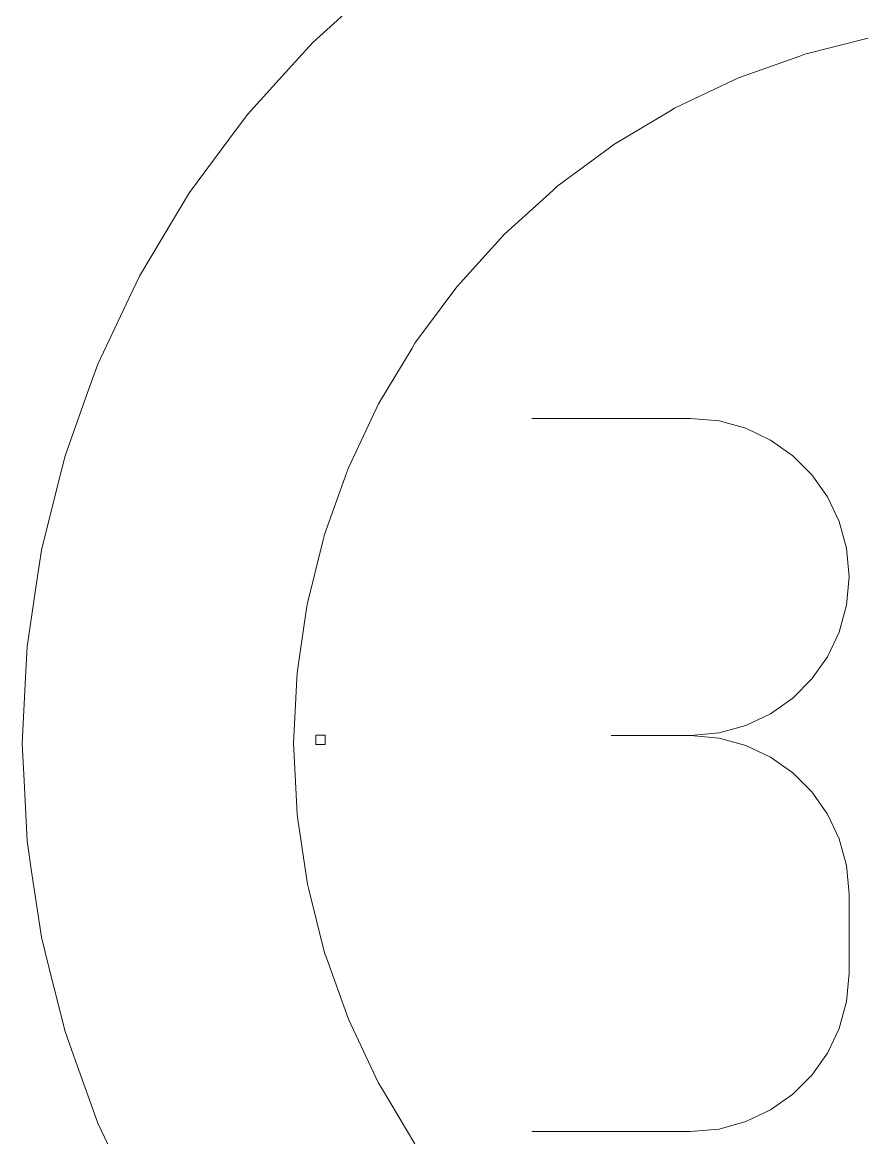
# Model space of a CAD drawing. Header units: centimetres. Extents: x -214 to 137, y -175 to 4.
# Drawn here: x 105.78 to 110.96, y -125.15 to -118.28 of the extents above; entities that cross this region are included whole.
import ezdxf

# ---------------------------------------------------------------- set-up
doc = ezdxf.new("R2010")
doc.units = ezdxf.units.CM
doc.header["$MEASUREMENT"] = 0
doc.layers.add('layer 1', color=7, linetype='Continuous')

msp = doc.modelspace()

# ---------------------------------------------------------------- linework, layer by layer
at = {"layer": 'layer 1', "color": 5, "lineweight": 9}
for points in [[(107.86645, -118.13154), (107.86645, -118.13154), (107.56433, -118.40536), (107.56433, -118.40536)], [(107.86645, -118.13154), (107.86645, -118.13154), (107.56433, -118.40536), (107.56433, -118.40536)], [(107.86645, -118.13154), (107.86645, -118.13154), (107.56433, -118.40536), (107.56433, -118.40536)], [(107.86645, -118.13154), (107.86645, -118.13154), (107.56433, -118.40536), (107.56433, -118.40536)], [(107.56433, -118.40536), (107.56433, -118.40536), (107.43563, -118.54736), (107.43563, -118.54736)], [(107.56433, -118.40536), (107.56433, -118.40536), (107.43563, -118.54736), (107.43563, -118.54736)], [(107.56433, -118.40536), (107.56433, -118.40536), (107.43563, -118.54736), (107.43563, -118.54736)], [(107.56433, -118.40536), (107.56433, -118.40536), (107.43563, -118.54736), (107.43563, -118.54736)], [(107.43563, -118.54736), (107.43563, -118.54736), (107.1618, -118.84948), (107.1618, -118.84948)], [(107.43563, -118.54736), (107.43563, -118.54736), (107.1618, -118.84948), (107.1618, -118.84948)], [(107.43563, -118.54736), (107.43563, -118.54736), (107.1618, -118.84948), (107.1618, -118.84948)], [(107.43563, -118.54736), (107.43563, -118.54736), (107.1618, -118.84948), (107.1618, -118.84948)], [(107.1618, -118.84948), (107.1618, -118.84948), (107.04764, -119.00341), (107.04764, -119.00341)], [(107.1618, -118.84948), (107.1618, -118.84948), (107.04764, -119.00341), (107.04764, -119.00341)], [(107.1618, -118.84948), (107.1618, -118.84948), (107.04764, -119.00341), (107.04764, -119.00341)], [(107.1618, -118.84948), (107.1618, -118.84948), (107.04764, -119.00341), (107.04764, -119.00341)], [(107.04764, -119.00341), (107.04764, -119.00341), (106.80475, -119.33091), (106.80475, -119.33091)], [(107.04764, -119.00341), (107.04764, -119.00341), (106.80475, -119.33091), (106.80475, -119.33091)], [(107.04764, -119.00341), (107.04764, -119.00341), (106.80475, -119.33091), (106.80475, -119.33091)], [(107.04764, -119.00341), (107.04764, -119.00341), (106.80475, -119.33091), (106.80475, -119.33091)], [(106.80475, -119.33091), (106.80475, -119.33091), (106.70623, -119.49528), (106.70623, -119.49528)], [(106.80475, -119.33091), (106.80475, -119.33091), (106.70623, -119.49528), (106.70623, -119.49528)], [(106.80475, -119.33091), (106.80475, -119.33091), (106.70623, -119.49528), (106.70623, -119.49528)], [(106.80475, -119.33091), (106.80475, -119.33091), (106.70623, -119.49528), (106.70623, -119.49528)], [(106.70623, -119.49528), (106.70623, -119.49528), (106.4966, -119.84502), (106.4966, -119.84502)], [(106.70623, -119.49528), (106.70623, -119.49528), (106.4966, -119.84502), (106.4966, -119.84502)], [(106.70623, -119.49528), (106.70623, -119.49528), (106.4966, -119.84502), (106.4966, -119.84502)], [(106.70623, -119.49528), (106.70623, -119.49528), (106.4966, -119.84502), (106.4966, -119.84502)], [(106.4966, -119.84502), (106.4966, -119.84502), (106.41467, -120.01826), (106.41467, -120.01826)], [(106.4966, -119.84502), (106.4966, -119.84502), (106.41467, -120.01826), (106.41467, -120.01826)], [(106.4966, -119.84502), (106.4966, -119.84502), (106.41467, -120.01826), (106.41467, -120.01826)], [(106.4966, -119.84502), (106.4966, -119.84502), (106.41467, -120.01826), (106.41467, -120.01826)], [(106.41467, -120.01826), (106.41467, -120.01826), (106.24033, -120.38686), (106.24033, -120.38686)], [(106.41467, -120.01826), (106.41467, -120.01826), (106.24033, -120.38686), (106.24033, -120.38686)], [(106.41467, -120.01826), (106.41467, -120.01826), (106.24033, -120.38686), (106.24033, -120.38686)], [(106.41467, -120.01826), (106.41467, -120.01826), (106.24033, -120.38686), (106.24033, -120.38686)], [(106.24033, -120.38686), (106.24033, -120.38686), (106.17577, -120.5673), (106.17577, -120.5673)], [(106.24033, -120.38686), (106.24033, -120.38686), (106.17577, -120.5673), (106.17577, -120.5673)], [(106.24033, -120.38686), (106.24033, -120.38686), (106.17577, -120.5673), (106.17577, -120.5673)], [(106.24033, -120.38686), (106.24033, -120.38686), (106.17577, -120.5673), (106.17577, -120.5673)], [(106.17577, -120.5673), (106.17577, -120.5673), (106.0384, -120.95121), (106.0384, -120.95121)], [(106.17577, -120.5673), (106.17577, -120.5673), (106.0384, -120.95121), (106.0384, -120.95121)], [(106.17577, -120.5673), (106.17577, -120.5673), (106.0384, -120.95121), (106.0384, -120.95121)], [(106.17577, -120.5673), (106.17577, -120.5673), (106.0384, -120.95121), (106.0384, -120.95121)], [(106.0384, -120.95121), (106.0384, -120.95121), (105.99184, -121.13711), (105.99184, -121.13711)], [(106.0384, -120.95121), (106.0384, -120.95121), (105.99184, -121.13711), (105.99184, -121.13711)], [(106.0384, -120.95121), (106.0384, -120.95121), (105.99184, -121.13711), (105.99184, -121.13711)], [(106.0384, -120.95121), (106.0384, -120.95121), (105.99184, -121.13711), (105.99184, -121.13711)], [(105.99184, -121.13711), (105.99184, -121.13711), (105.89276, -121.53264), (105.89276, -121.53264)], [(105.99184, -121.13711), (105.99184, -121.13711), (105.89276, -121.53264), (105.89276, -121.53264)], [(105.99184, -121.13711), (105.99184, -121.13711), (105.89276, -121.53264), (105.89276, -121.53264)], [(105.99184, -121.13711), (105.99184, -121.13711), (105.89276, -121.53264), (105.89276, -121.53264)], [(105.89276, -121.53264), (105.89276, -121.53264), (105.86464, -121.7222), (105.86464, -121.7222)], [(105.89276, -121.53264), (105.89276, -121.53264), (105.86464, -121.7222), (105.86464, -121.7222)], [(105.89276, -121.53264), (105.89276, -121.53264), (105.86464, -121.7222), (105.86464, -121.7222)], [(105.89276, -121.53264), (105.89276, -121.53264), (105.86464, -121.7222), (105.86464, -121.7222)], [(105.86464, -121.7222), (105.86464, -121.7222), (105.80482, -122.12553), (105.80482, -122.12553)], [(105.86464, -121.7222), (105.86464, -121.7222), (105.80482, -122.12553), (105.80482, -122.12553)], [(105.86464, -121.7222), (105.86464, -121.7222), (105.80482, -122.12553), (105.80482, -122.12553)], [(105.86464, -121.7222), (105.86464, -121.7222), (105.80482, -122.12553), (105.80482, -122.12553)], [(105.80482, -122.12553), (105.80482, -122.12553), (105.79542, -122.31694), (105.79542, -122.31694)], [(105.80482, -122.12553), (105.80482, -122.12553), (105.79542, -122.31694), (105.79542, -122.31694)], [(105.80482, -122.12553), (105.80482, -122.12553), (105.79542, -122.31694), (105.79542, -122.31694)], [(105.80482, -122.12553), (105.80482, -122.12553), (105.79542, -122.31694), (105.79542, -122.31694)], [(105.79542, -122.31694), (105.79542, -122.31694), (105.77541, -122.7242), (105.77541, -122.7242)], [(105.79542, -122.31694), (105.79542, -122.31694), (105.77541, -122.7242), (105.77541, -122.7242)], [(105.79542, -122.31694), (105.79542, -122.31694), (105.77541, -122.7242), (105.77541, -122.7242)], [(105.79542, -122.31694), (105.79542, -122.31694), (105.77541, -122.7242), (105.77541, -122.7242)], [(107.64108, -122.67181), (107.64108, -122.67181), (107.58393, -122.67181), (107.58393, -122.67181)], [(107.58393, -122.67181), (107.58393, -122.67181), (107.58393, -122.72896), (107.58393, -122.72896)], [(107.64108, -122.67181), (107.64108, -122.67181), (107.58393, -122.67181), (107.58393, -122.67181)], [(107.58393, -122.67181), (107.58393, -122.67181), (107.58393, -122.72896), (107.58393, -122.72896)], [(107.64108, -122.67181), (107.64108, -122.67181), (107.58393, -122.67181), (107.58393, -122.67181)], [(107.58393, -122.67181), (107.58393, -122.67181), (107.58393, -122.72896), (107.58393, -122.72896)], [(107.64108, -122.67181), (107.64108, -122.67181), (107.58393, -122.67181), (107.58393, -122.67181)], [(107.58393, -122.67181), (107.58393, -122.67181), (107.58393, -122.72896), (107.58393, -122.72896)], [(107.64108, -122.72896), (107.64108, -122.72896), (107.64108, -122.67181), (107.64108, -122.67181)], [(107.64108, -122.72896), (107.64108, -122.72896), (107.64108, -122.67181), (107.64108, -122.67181)], [(107.64108, -122.72896), (107.64108, -122.72896), (107.64108, -122.67181), (107.64108, -122.67181)], [(107.64108, -122.72896), (107.64108, -122.72896), (107.64108, -122.67181), (107.64108, -122.67181)], [(105.77541, -122.7242), (105.77541, -122.7242), (105.78481, -122.91561), (105.78481, -122.91561)], [(105.77541, -122.7242), (105.77541, -122.7242), (105.78481, -122.91561), (105.78481, -122.91561)], [(105.77541, -122.7242), (105.77541, -122.7242), (105.78481, -122.91561), (105.78481, -122.91561)], [(105.77541, -122.7242), (105.77541, -122.7242), (105.78481, -122.91561), (105.78481, -122.91561)], [(107.58393, -122.72896), (107.58393, -122.72896), (107.64108, -122.72896), (107.64108, -122.72896)], [(107.58393, -122.72896), (107.58393, -122.72896), (107.64108, -122.72896), (107.64108, -122.72896)], [(107.58393, -122.72896), (107.58393, -122.72896), (107.64108, -122.72896), (107.64108, -122.72896)], [(107.58393, -122.72896), (107.58393, -122.72896), (107.64108, -122.72896), (107.64108, -122.72896)], [(105.78481, -122.91561), (105.78481, -122.91561), (105.80482, -123.32286), (105.80482, -123.32286)], [(105.78481, -122.91561), (105.78481, -122.91561), (105.80482, -123.32286), (105.80482, -123.32286)], [(105.78481, -122.91561), (105.78481, -122.91561), (105.80482, -123.32286), (105.80482, -123.32286)], [(105.78481, -122.91561), (105.78481, -122.91561), (105.80482, -123.32286), (105.80482, -123.32286)], [(105.80482, -123.32286), (105.80482, -123.32286), (105.83294, -123.51243), (105.83294, -123.51243)], [(105.80482, -123.32286), (105.80482, -123.32286), (105.83294, -123.51243), (105.83294, -123.51243)], [(105.80482, -123.32286), (105.80482, -123.32286), (105.83294, -123.51243), (105.83294, -123.51243)], [(105.80482, -123.32286), (105.80482, -123.32286), (105.83294, -123.51243), (105.83294, -123.51243)], [(105.83294, -123.51243), (105.83294, -123.51243), (105.89277, -123.91576), (105.89277, -123.91576)], [(105.83294, -123.51243), (105.83294, -123.51243), (105.89277, -123.91576), (105.89277, -123.91576)], [(105.83294, -123.51243), (105.83294, -123.51243), (105.89277, -123.91576), (105.89277, -123.91576)], [(105.83294, -123.51243), (105.83294, -123.51243), (105.89277, -123.91576), (105.89277, -123.91576)], [(105.89277, -123.91576), (105.89277, -123.91576), (105.93933, -124.10165), (105.93933, -124.10165)], [(105.89277, -123.91576), (105.89277, -123.91576), (105.93933, -124.10165), (105.93933, -124.10165)], [(105.89277, -123.91576), (105.89277, -123.91576), (105.93933, -124.10165), (105.93933, -124.10165)], [(105.89277, -123.91576), (105.89277, -123.91576), (105.93933, -124.10165), (105.93933, -124.10165)], [(105.93933, -124.10165), (105.93933, -124.10165), (106.0384, -124.49718), (106.0384, -124.49718)], [(105.93933, -124.10165), (105.93933, -124.10165), (106.0384, -124.49718), (106.0384, -124.49718)], [(105.93933, -124.10165), (105.93933, -124.10165), (106.0384, -124.49718), (106.0384, -124.49718)], [(105.93933, -124.10165), (105.93933, -124.10165), (106.0384, -124.49718), (106.0384, -124.49718)], [(106.0384, -124.49718), (106.0384, -124.49718), (106.10297, -124.67762), (106.10297, -124.67762)], [(106.0384, -124.49718), (106.0384, -124.49718), (106.10297, -124.67762), (106.10297, -124.67762)], [(106.0384, -124.49718), (106.0384, -124.49718), (106.10297, -124.67762), (106.10297, -124.67762)], [(106.0384, -124.49718), (106.0384, -124.49718), (106.10297, -124.67762), (106.10297, -124.67762)], [(106.10297, -124.67762), (106.10297, -124.67762), (106.24034, -125.06153), (106.24034, -125.06153)], [(106.10297, -124.67762), (106.10297, -124.67762), (106.24034, -125.06153), (106.24034, -125.06153)], [(106.10297, -124.67762), (106.10297, -124.67762), (106.24034, -125.06153), (106.24034, -125.06153)], [(106.10297, -124.67762), (106.10297, -124.67762), (106.24034, -125.06153), (106.24034, -125.06153)], [(106.24034, -125.06153), (106.24034, -125.06153), (106.32227, -125.23477), (106.32227, -125.23477)], [(106.24034, -125.06153), (106.24034, -125.06153), (106.32227, -125.23477), (106.32227, -125.23477)], [(106.24034, -125.06153), (106.24034, -125.06153), (106.32227, -125.23477), (106.32227, -125.23477)], [(106.24034, -125.06153), (106.24034, -125.06153), (106.32227, -125.23477), (106.32227, -125.23477)]]:
    msp.add_open_spline(points, degree=3, dxfattribs=at)
at = {"layer": 'layer 1', "color": 1, "lineweight": 9}
for points in [[(110.98472, -118.38031), (110.98472, -118.38031), (110.59506, -118.47793), (110.59506, -118.47793)], [(110.98472, -118.38031), (110.98472, -118.38031), (110.59506, -118.47793), (110.59506, -118.47793)], [(110.98472, -118.38031), (110.98472, -118.38031), (110.59506, -118.47793), (110.59506, -118.47793)], [(110.98472, -118.38031), (110.98472, -118.38031), (110.59506, -118.47793), (110.59506, -118.47793)], [(110.56327, -118.48929), (110.56327, -118.48929), (110.18506, -118.62463), (110.18506, -118.62463)], [(110.56327, -118.48929), (110.56327, -118.48929), (110.18506, -118.62463), (110.18506, -118.62463)], [(110.56327, -118.48929), (110.56327, -118.48929), (110.18506, -118.62463), (110.18506, -118.62463)], [(110.56327, -118.48929), (110.56327, -118.48929), (110.18506, -118.62463), (110.18506, -118.62463)], [(110.59506, -118.47793), (110.59506, -118.47793), (110.56327, -118.48929), (110.56327, -118.48929)], [(110.59506, -118.47793), (110.59506, -118.47793), (110.56327, -118.48929), (110.56327, -118.48929)], [(110.59506, -118.47793), (110.59506, -118.47793), (110.56327, -118.48929), (110.56327, -118.48929)], [(110.59506, -118.47793), (110.59506, -118.47793), (110.56327, -118.48929), (110.56327, -118.48929)], [(110.15453, -118.63906), (110.15453, -118.63906), (109.79141, -118.8108), (109.79141, -118.8108)], [(110.15453, -118.63906), (110.15453, -118.63906), (109.79141, -118.8108), (109.79141, -118.8108)], [(110.15453, -118.63906), (110.15453, -118.63906), (109.79141, -118.8108), (109.79141, -118.8108)], [(110.15453, -118.63906), (110.15453, -118.63906), (109.79141, -118.8108), (109.79141, -118.8108)], [(110.18506, -118.62463), (110.18506, -118.62463), (110.15453, -118.63906), (110.15453, -118.63906)], [(110.18506, -118.62463), (110.18506, -118.62463), (110.15453, -118.63906), (110.15453, -118.63906)], [(110.18506, -118.62463), (110.18506, -118.62463), (110.15453, -118.63906), (110.15453, -118.63906)], [(110.18506, -118.62463), (110.18506, -118.62463), (110.15453, -118.63906), (110.15453, -118.63906)], [(109.76245, -118.82816), (109.76245, -118.82816), (109.41791, -119.03468), (109.41791, -119.03468)], [(109.76245, -118.82816), (109.76245, -118.82816), (109.41791, -119.03468), (109.41791, -119.03468)], [(109.76245, -118.82816), (109.76245, -118.82816), (109.41791, -119.03468), (109.41791, -119.03468)], [(109.76245, -118.82816), (109.76245, -118.82816), (109.41791, -119.03468), (109.41791, -119.03468)], [(109.79141, -118.8108), (109.79141, -118.8108), (109.76245, -118.82816), (109.76245, -118.82816)], [(109.79141, -118.8108), (109.79141, -118.8108), (109.76245, -118.82816), (109.76245, -118.82816)], [(109.79141, -118.8108), (109.79141, -118.8108), (109.76245, -118.82816), (109.76245, -118.82816)], [(109.79141, -118.8108), (109.79141, -118.8108), (109.76245, -118.82816), (109.76245, -118.82816)], [(109.39079, -119.05479), (109.39079, -119.05479), (109.06814, -119.29408), (109.06814, -119.29408)], [(109.39079, -119.05479), (109.39079, -119.05479), (109.06814, -119.29408), (109.06814, -119.29408)], [(109.39079, -119.05479), (109.39079, -119.05479), (109.06814, -119.29408), (109.06814, -119.29408)], [(109.39079, -119.05479), (109.39079, -119.05479), (109.06814, -119.29408), (109.06814, -119.29408)], [(109.41791, -119.03468), (109.41791, -119.03468), (109.39079, -119.05479), (109.39079, -119.05479)], [(109.41791, -119.03468), (109.41791, -119.03468), (109.39079, -119.05479), (109.39079, -119.05479)], [(109.41791, -119.03468), (109.41791, -119.03468), (109.39079, -119.05479), (109.39079, -119.05479)], [(109.41791, -119.03468), (109.41791, -119.03468), (109.39079, -119.05479), (109.39079, -119.05479)], [(109.04311, -119.31677), (109.04311, -119.31677), (108.74549, -119.58652), (108.74549, -119.58652)], [(109.04311, -119.31677), (109.04311, -119.31677), (108.74549, -119.58652), (108.74549, -119.58652)], [(109.04311, -119.31677), (109.04311, -119.31677), (108.74549, -119.58652), (108.74549, -119.58652)], [(109.04311, -119.31677), (109.04311, -119.31677), (108.74549, -119.58652), (108.74549, -119.58652)], [(109.06814, -119.29408), (109.06814, -119.29408), (109.04311, -119.31677), (109.04311, -119.31677)], [(109.06814, -119.29408), (109.06814, -119.29408), (109.04311, -119.31677), (109.04311, -119.31677)], [(109.06814, -119.29408), (109.06814, -119.29408), (109.04311, -119.31677), (109.04311, -119.31677)], [(109.06814, -119.29408), (109.06814, -119.29408), (109.04311, -119.31677), (109.04311, -119.31677)], [(108.74549, -119.58652), (108.74549, -119.58652), (108.72281, -119.61154), (108.72281, -119.61154)], [(108.74549, -119.58652), (108.74549, -119.58652), (108.72281, -119.61154), (108.72281, -119.61154)], [(108.74549, -119.58652), (108.74549, -119.58652), (108.72281, -119.61154), (108.72281, -119.61154)], [(108.74549, -119.58652), (108.74549, -119.58652), (108.72281, -119.61154), (108.72281, -119.61154)], [(108.72281, -119.61154), (108.72281, -119.61154), (108.45304, -119.90917), (108.45304, -119.90917)], [(108.72281, -119.61154), (108.72281, -119.61154), (108.45304, -119.90917), (108.45304, -119.90917)], [(108.72281, -119.61154), (108.72281, -119.61154), (108.45304, -119.90917), (108.45304, -119.90917)], [(108.72281, -119.61154), (108.72281, -119.61154), (108.45304, -119.90917), (108.45304, -119.90917)], [(108.43293, -119.9363), (108.43293, -119.9363), (108.19364, -120.25894), (108.19364, -120.25894)], [(108.43293, -119.9363), (108.43293, -119.9363), (108.19364, -120.25894), (108.19364, -120.25894)], [(108.43293, -119.9363), (108.43293, -119.9363), (108.19364, -120.25894), (108.19364, -120.25894)], [(108.43293, -119.9363), (108.43293, -119.9363), (108.19364, -120.25894), (108.19364, -120.25894)], [(108.45304, -119.90917), (108.45304, -119.90917), (108.43293, -119.9363), (108.43293, -119.9363)], [(108.45304, -119.90917), (108.45304, -119.90917), (108.43293, -119.9363), (108.43293, -119.9363)], [(108.45304, -119.90917), (108.45304, -119.90917), (108.43293, -119.9363), (108.43293, -119.9363)], [(108.45304, -119.90917), (108.45304, -119.90917), (108.43293, -119.9363), (108.43293, -119.9363)], [(108.17629, -120.2879), (108.17629, -120.2879), (107.96977, -120.63244), (107.96977, -120.63244)], [(108.17629, -120.2879), (108.17629, -120.2879), (107.96977, -120.63244), (107.96977, -120.63244)], [(108.17629, -120.2879), (108.17629, -120.2879), (107.96977, -120.63244), (107.96977, -120.63244)], [(108.17629, -120.2879), (108.17629, -120.2879), (107.96977, -120.63244), (107.96977, -120.63244)], [(108.19364, -120.25894), (108.19364, -120.25894), (108.17629, -120.2879), (108.17629, -120.2879)], [(108.19364, -120.25894), (108.19364, -120.25894), (108.17629, -120.2879), (108.17629, -120.2879)], [(108.19364, -120.25894), (108.19364, -120.25894), (108.17629, -120.2879), (108.17629, -120.2879)], [(108.19364, -120.25894), (108.19364, -120.25894), (108.17629, -120.2879), (108.17629, -120.2879)], [(107.96977, -120.63244), (107.96977, -120.63244), (107.95534, -120.66297), (107.95534, -120.66297)], [(107.96977, -120.63244), (107.96977, -120.63244), (107.95534, -120.66297), (107.95534, -120.66297)], [(107.96977, -120.63244), (107.96977, -120.63244), (107.95534, -120.66297), (107.95534, -120.66297)], [(107.96977, -120.63244), (107.96977, -120.63244), (107.95534, -120.66297), (107.95534, -120.66297)], [(107.95534, -120.66297), (107.95534, -120.66297), (107.78359, -121.0261), (107.78359, -121.0261)], [(107.95534, -120.66297), (107.95534, -120.66297), (107.78359, -121.0261), (107.78359, -121.0261)], [(107.95534, -120.66297), (107.95534, -120.66297), (107.78359, -121.0261), (107.78359, -121.0261)], [(107.95534, -120.66297), (107.95534, -120.66297), (107.78359, -121.0261), (107.78359, -121.0261)], [(109.89046, -120.72117), (109.89046, -120.72117), (108.91383, -120.72117), (108.91383, -120.72117)], [(109.89046, -120.72117), (109.89046, -120.72117), (108.91383, -120.72117), (108.91383, -120.72117)], [(109.89046, -120.72117), (109.89046, -120.72117), (108.91383, -120.72117), (108.91383, -120.72117)], [(109.89046, -120.72117), (109.89046, -120.72117), (108.91383, -120.72117), (108.91383, -120.72117)], [(110.06611, -120.73694), (110.06611, -120.73694), (109.89046, -120.72117), (109.89046, -120.72117)], [(110.06611, -120.73694), (110.06611, -120.73694), (109.89046, -120.72117), (109.89046, -120.72117)], [(110.06611, -120.73694), (110.06611, -120.73694), (109.89046, -120.72117), (109.89046, -120.72117)], [(110.06611, -120.73694), (110.06611, -120.73694), (109.89046, -120.72117), (109.89046, -120.72117)], [(110.23139, -120.78237), (110.23139, -120.78237), (110.06611, -120.73694), (110.06611, -120.73694)], [(110.23139, -120.78237), (110.23139, -120.78237), (110.06611, -120.73694), (110.06611, -120.73694)], [(110.23139, -120.78237), (110.23139, -120.78237), (110.06611, -120.73694), (110.06611, -120.73694)], [(110.23139, -120.78237), (110.23139, -120.78237), (110.06611, -120.73694), (110.06611, -120.73694)], [(110.38355, -120.85468), (110.38355, -120.85468), (110.23139, -120.78237), (110.23139, -120.78237)], [(110.38355, -120.85468), (110.38355, -120.85468), (110.23139, -120.78237), (110.23139, -120.78237)], [(110.38355, -120.85468), (110.38355, -120.85468), (110.23139, -120.78237), (110.23139, -120.78237)], [(110.38355, -120.85468), (110.38355, -120.85468), (110.23139, -120.78237), (110.23139, -120.78237)], [(110.51985, -120.95107), (110.51985, -120.95107), (110.38355, -120.85468), (110.38355, -120.85468)], [(110.51985, -120.95107), (110.51985, -120.95107), (110.38355, -120.85468), (110.38355, -120.85468)], [(110.51985, -120.95107), (110.51985, -120.95107), (110.38355, -120.85468), (110.38355, -120.85468)], [(110.51985, -120.95107), (110.51985, -120.95107), (110.38355, -120.85468), (110.38355, -120.85468)], [(110.63753, -121.06875), (110.63753, -121.06875), (110.51985, -120.95107), (110.51985, -120.95107)], [(110.63753, -121.06875), (110.63753, -121.06875), (110.51985, -120.95107), (110.51985, -120.95107)], [(110.63753, -121.06875), (110.63753, -121.06875), (110.51985, -120.95107), (110.51985, -120.95107)], [(110.63753, -121.06875), (110.63753, -121.06875), (110.51985, -120.95107), (110.51985, -120.95107)], [(107.78359, -121.0261), (107.78359, -121.0261), (107.77222, -121.05789), (107.77222, -121.05789)], [(107.78359, -121.0261), (107.78359, -121.0261), (107.77222, -121.05789), (107.77222, -121.05789)], [(107.78359, -121.0261), (107.78359, -121.0261), (107.77222, -121.05789), (107.77222, -121.05789)], [(107.78359, -121.0261), (107.78359, -121.0261), (107.77222, -121.05789), (107.77222, -121.05789)], [(107.77222, -121.05789), (107.77222, -121.05789), (107.63689, -121.43612), (107.63689, -121.43612)], [(107.77222, -121.05789), (107.77222, -121.05789), (107.63689, -121.43612), (107.63689, -121.43612)], [(107.77222, -121.05789), (107.77222, -121.05789), (107.63689, -121.43612), (107.63689, -121.43612)], [(107.77222, -121.05789), (107.77222, -121.05789), (107.63689, -121.43612), (107.63689, -121.43612)], [(110.73384, -121.20492), (110.73384, -121.20492), (110.63753, -121.06875), (110.63753, -121.06875)], [(110.73384, -121.20492), (110.73384, -121.20492), (110.63753, -121.06875), (110.63753, -121.06875)], [(110.73384, -121.20492), (110.73384, -121.20492), (110.63753, -121.06875), (110.63753, -121.06875)], [(110.73384, -121.20492), (110.73384, -121.20492), (110.63753, -121.06875), (110.63753, -121.06875)], [(110.80604, -121.35678), (110.80604, -121.35678), (110.73384, -121.20492), (110.73384, -121.20492)], [(110.80604, -121.35678), (110.80604, -121.35678), (110.73384, -121.20492), (110.73384, -121.20492)], [(110.80604, -121.35678), (110.80604, -121.35678), (110.73384, -121.20492), (110.73384, -121.20492)], [(110.80604, -121.35678), (110.80604, -121.35678), (110.73384, -121.20492), (110.73384, -121.20492)], [(110.85137, -121.52155), (110.85137, -121.52155), (110.80604, -121.35678), (110.80604, -121.35678)], [(110.85137, -121.52155), (110.85137, -121.52155), (110.80604, -121.35678), (110.80604, -121.35678)], [(110.85137, -121.52155), (110.85137, -121.52155), (110.80604, -121.35678), (110.80604, -121.35678)], [(110.85137, -121.52155), (110.85137, -121.52155), (110.80604, -121.35678), (110.80604, -121.35678)], [(107.63689, -121.43612), (107.63689, -121.43612), (107.62867, -121.46885), (107.62867, -121.46885)], [(107.63689, -121.43612), (107.63689, -121.43612), (107.62867, -121.46885), (107.62867, -121.46885)], [(107.63689, -121.43612), (107.63689, -121.43612), (107.62867, -121.46885), (107.62867, -121.46885)], [(107.63689, -121.43612), (107.63689, -121.43612), (107.62867, -121.46885), (107.62867, -121.46885)], [(107.62867, -121.46885), (107.62867, -121.46885), (107.53108, -121.85852), (107.53108, -121.85852)], [(107.62867, -121.46885), (107.62867, -121.46885), (107.53108, -121.85852), (107.53108, -121.85852)], [(107.62867, -121.46885), (107.62867, -121.46885), (107.53108, -121.85852), (107.53108, -121.85852)], [(107.62867, -121.46885), (107.62867, -121.46885), (107.53108, -121.85852), (107.53108, -121.85852)], [(110.86709, -121.69643), (110.86709, -121.69643), (110.85137, -121.52155), (110.85137, -121.52155)], [(110.86709, -121.69643), (110.86709, -121.69643), (110.85137, -121.52155), (110.85137, -121.52155)], [(110.86709, -121.69643), (110.86709, -121.69643), (110.85137, -121.52155), (110.85137, -121.52155)], [(110.86709, -121.69643), (110.86709, -121.69643), (110.85137, -121.52155), (110.85137, -121.52155)], [(110.85137, -121.87212), (110.85137, -121.87212), (110.86709, -121.69643), (110.86709, -121.69643)], [(110.85137, -121.87212), (110.85137, -121.87212), (110.86709, -121.69643), (110.86709, -121.69643)], [(110.85137, -121.87212), (110.85137, -121.87212), (110.86709, -121.69643), (110.86709, -121.69643)], [(110.85137, -121.87212), (110.85137, -121.87212), (110.86709, -121.69643), (110.86709, -121.69643)], [(110.86709, -121.69643), (110.86709, -121.69643), (110.86709, -121.69643), (110.86709, -121.69643)], [(110.86709, -121.69643), (110.86709, -121.69643), (110.86709, -121.69643), (110.86709, -121.69643)], [(110.86709, -121.69643), (110.86709, -121.69643), (110.86709, -121.69643), (110.86709, -121.69643)], [(110.86709, -121.69643), (110.86709, -121.69643), (110.86709, -121.69643), (110.86709, -121.69643)], [(107.53108, -121.85852), (107.53108, -121.85852), (107.52613, -121.89192), (107.52613, -121.89192)], [(107.53108, -121.85852), (107.53108, -121.85852), (107.52613, -121.89192), (107.52613, -121.89192)], [(107.53108, -121.85852), (107.53108, -121.85852), (107.52613, -121.89192), (107.52613, -121.89192)], [(107.53108, -121.85852), (107.53108, -121.85852), (107.52613, -121.89192), (107.52613, -121.89192)], [(110.80604, -122.03753), (110.80604, -122.03753), (110.85137, -121.87212), (110.85137, -121.87212)], [(110.80604, -122.03753), (110.80604, -122.03753), (110.85137, -121.87212), (110.85137, -121.87212)], [(110.80604, -122.03753), (110.80604, -122.03753), (110.85137, -121.87212), (110.85137, -121.87212)], [(110.80604, -122.03753), (110.80604, -122.03753), (110.85137, -121.87212), (110.85137, -121.87212)], [(107.52613, -121.89192), (107.52613, -121.89192), (107.46718, -122.28926), (107.46718, -122.28926)], [(107.52613, -121.89192), (107.52613, -121.89192), (107.46718, -122.28926), (107.46718, -122.28926)], [(107.52613, -121.89192), (107.52613, -121.89192), (107.46718, -122.28926), (107.46718, -122.28926)], [(107.52613, -121.89192), (107.52613, -121.89192), (107.46718, -122.28926), (107.46718, -122.28926)], [(110.73384, -122.18988), (110.73384, -122.18988), (110.80604, -122.03753), (110.80604, -122.03753)], [(110.73384, -122.18988), (110.73384, -122.18988), (110.80604, -122.03753), (110.80604, -122.03753)], [(110.73384, -122.18988), (110.73384, -122.18988), (110.80604, -122.03753), (110.80604, -122.03753)], [(110.73384, -122.18988), (110.73384, -122.18988), (110.80604, -122.03753), (110.80604, -122.03753)], [(110.63753, -122.32639), (110.63753, -122.32639), (110.73384, -122.18988), (110.73384, -122.18988)], [(110.63753, -122.32639), (110.63753, -122.32639), (110.73384, -122.18988), (110.73384, -122.18988)], [(110.63753, -122.32639), (110.63753, -122.32639), (110.73384, -122.18988), (110.73384, -122.18988)], [(110.63753, -122.32639), (110.63753, -122.32639), (110.73384, -122.18988), (110.73384, -122.18988)], [(107.46553, -122.32298), (107.46553, -122.32298), (107.44582, -122.72419), (107.44582, -122.72419)], [(107.46553, -122.32298), (107.46553, -122.32298), (107.44582, -122.72419), (107.44582, -122.72419)], [(107.46553, -122.32298), (107.46553, -122.32298), (107.44582, -122.72419), (107.44582, -122.72419)], [(107.46553, -122.32298), (107.46553, -122.32298), (107.44582, -122.72419), (107.44582, -122.72419)], [(107.46718, -122.28926), (107.46718, -122.28926), (107.46553, -122.32298), (107.46553, -122.32298)], [(107.46718, -122.28926), (107.46718, -122.28926), (107.46553, -122.32298), (107.46553, -122.32298)], [(107.46718, -122.28926), (107.46718, -122.28926), (107.46553, -122.32298), (107.46553, -122.32298)], [(107.46718, -122.28926), (107.46718, -122.28926), (107.46553, -122.32298), (107.46553, -122.32298)], [(110.51985, -122.44429), (110.51985, -122.44429), (110.63753, -122.32639), (110.63753, -122.32639)], [(110.51985, -122.44429), (110.51985, -122.44429), (110.63753, -122.32639), (110.63753, -122.32639)], [(110.51985, -122.44429), (110.51985, -122.44429), (110.63753, -122.32639), (110.63753, -122.32639)], [(110.51985, -122.44429), (110.51985, -122.44429), (110.63753, -122.32639), (110.63753, -122.32639)], [(110.38355, -122.54082), (110.38355, -122.54082), (110.51985, -122.44429), (110.51985, -122.44429)], [(110.38355, -122.54082), (110.38355, -122.54082), (110.51985, -122.44429), (110.51985, -122.44429)], [(110.38355, -122.54082), (110.38355, -122.54082), (110.51985, -122.44429), (110.51985, -122.44429)], [(110.38355, -122.54082), (110.38355, -122.54082), (110.51985, -122.44429), (110.51985, -122.44429)], [(110.23139, -122.61321), (110.23139, -122.61321), (110.38355, -122.54082), (110.38355, -122.54082)], [(110.23139, -122.61321), (110.23139, -122.61321), (110.38355, -122.54082), (110.38355, -122.54082)], [(110.23139, -122.61321), (110.23139, -122.61321), (110.38355, -122.54082), (110.38355, -122.54082)], [(110.23139, -122.61321), (110.23139, -122.61321), (110.38355, -122.54082), (110.38355, -122.54082)], [(110.06611, -122.65867), (110.06611, -122.65867), (110.23139, -122.61321), (110.23139, -122.61321)], [(110.06611, -122.65867), (110.06611, -122.65867), (110.23139, -122.61321), (110.23139, -122.61321)], [(110.06611, -122.65867), (110.06611, -122.65867), (110.23139, -122.61321), (110.23139, -122.61321)], [(110.06611, -122.65867), (110.06611, -122.65867), (110.23139, -122.61321), (110.23139, -122.61321)], [(109.89046, -122.67444), (109.89046, -122.67444), (109.40146, -122.67444), (109.40146, -122.67444)], [(109.40146, -122.67444), (109.40146, -122.67444), (109.89046, -122.67444), (109.89046, -122.67444)], [(109.89046, -122.67444), (109.89046, -122.67444), (109.40146, -122.67444), (109.40146, -122.67444)], [(109.40146, -122.67444), (109.40146, -122.67444), (109.89046, -122.67444), (109.89046, -122.67444)], [(109.89046, -122.67444), (109.89046, -122.67444), (109.40146, -122.67444), (109.40146, -122.67444)], [(109.40146, -122.67444), (109.40146, -122.67444), (109.89046, -122.67444), (109.89046, -122.67444)], [(109.89046, -122.67444), (109.89046, -122.67444), (109.40146, -122.67444), (109.40146, -122.67444)], [(109.40146, -122.67444), (109.40146, -122.67444), (109.89046, -122.67444), (109.89046, -122.67444)], [(109.89046, -122.67444), (109.89046, -122.67444), (110.06611, -122.65867), (110.06611, -122.65867)], [(109.89046, -122.67444), (109.89046, -122.67444), (110.06611, -122.65867), (110.06611, -122.65867)], [(109.89046, -122.67444), (109.89046, -122.67444), (110.06611, -122.65867), (110.06611, -122.65867)], [(109.89046, -122.67444), (109.89046, -122.67444), (110.06611, -122.65867), (110.06611, -122.65867)], [(110.06611, -122.6902), (110.06611, -122.6902), (109.89046, -122.67444), (109.89046, -122.67444)], [(109.89046, -122.67444), (109.89046, -122.67444), (109.89046, -122.67444), (109.89046, -122.67444)], [(110.06611, -122.6902), (110.06611, -122.6902), (109.89046, -122.67444), (109.89046, -122.67444)], [(109.89046, -122.67444), (109.89046, -122.67444), (109.89046, -122.67444), (109.89046, -122.67444)], [(110.06611, -122.6902), (110.06611, -122.6902), (109.89046, -122.67444), (109.89046, -122.67444)], [(109.89046, -122.67444), (109.89046, -122.67444), (109.89046, -122.67444), (109.89046, -122.67444)], [(110.06611, -122.6902), (110.06611, -122.6902), (109.89046, -122.67444), (109.89046, -122.67444)], [(109.89046, -122.67444), (109.89046, -122.67444), (109.89046, -122.67444), (109.89046, -122.67444)], [(110.23139, -122.73564), (110.23139, -122.73564), (110.06611, -122.6902), (110.06611, -122.6902)], [(110.23139, -122.73564), (110.23139, -122.73564), (110.06611, -122.6902), (110.06611, -122.6902)], [(110.23139, -122.73564), (110.23139, -122.73564), (110.06611, -122.6902), (110.06611, -122.6902)], [(110.23139, -122.73564), (110.23139, -122.73564), (110.06611, -122.6902), (110.06611, -122.6902)], [(107.44582, -122.72419), (107.44582, -122.72419), (107.44748, -122.75791), (107.44748, -122.75791)], [(107.44582, -122.72419), (107.44582, -122.72419), (107.44748, -122.75791), (107.44748, -122.75791)], [(107.44582, -122.72419), (107.44582, -122.72419), (107.44748, -122.75791), (107.44748, -122.75791)], [(107.44582, -122.72419), (107.44582, -122.72419), (107.44748, -122.75791), (107.44748, -122.75791)], [(107.44748, -122.75791), (107.44748, -122.75791), (107.46719, -123.15914), (107.46719, -123.15914)], [(107.44748, -122.75791), (107.44748, -122.75791), (107.46719, -123.15914), (107.46719, -123.15914)], [(107.44748, -122.75791), (107.44748, -122.75791), (107.46719, -123.15914), (107.46719, -123.15914)], [(107.44748, -122.75791), (107.44748, -122.75791), (107.46719, -123.15914), (107.46719, -123.15914)], [(110.38355, -122.80795), (110.38355, -122.80795), (110.23139, -122.73564), (110.23139, -122.73564)], [(110.38355, -122.80795), (110.38355, -122.80795), (110.23139, -122.73564), (110.23139, -122.73564)], [(110.38355, -122.80795), (110.38355, -122.80795), (110.23139, -122.73564), (110.23139, -122.73564)], [(110.38355, -122.80795), (110.38355, -122.80795), (110.23139, -122.73564), (110.23139, -122.73564)], [(110.51985, -122.90434), (110.51985, -122.90434), (110.38355, -122.80795), (110.38355, -122.80795)], [(110.51985, -122.90434), (110.51985, -122.90434), (110.38355, -122.80795), (110.38355, -122.80795)], [(110.51985, -122.90434), (110.51985, -122.90434), (110.38355, -122.80795), (110.38355, -122.80795)], [(110.51985, -122.90434), (110.51985, -122.90434), (110.38355, -122.80795), (110.38355, -122.80795)], [(110.63753, -123.02202), (110.63753, -123.02202), (110.51985, -122.90434), (110.51985, -122.90434)], [(110.63753, -123.02202), (110.63753, -123.02202), (110.51985, -122.90434), (110.51985, -122.90434)], [(110.63753, -123.02202), (110.63753, -123.02202), (110.51985, -122.90434), (110.51985, -122.90434)], [(110.63753, -123.02202), (110.63753, -123.02202), (110.51985, -122.90434), (110.51985, -122.90434)], [(110.73384, -123.15818), (110.73384, -123.15818), (110.63753, -123.02202), (110.63753, -123.02202)], [(110.73384, -123.15818), (110.73384, -123.15818), (110.63753, -123.02202), (110.63753, -123.02202)], [(110.73384, -123.15818), (110.73384, -123.15818), (110.63753, -123.02202), (110.63753, -123.02202)], [(110.73384, -123.15818), (110.73384, -123.15818), (110.63753, -123.02202), (110.63753, -123.02202)], [(107.46719, -123.15914), (107.46719, -123.15914), (107.47214, -123.19254), (107.47214, -123.19254)], [(107.46719, -123.15914), (107.46719, -123.15914), (107.47214, -123.19254), (107.47214, -123.19254)], [(107.46719, -123.15914), (107.46719, -123.15914), (107.47214, -123.19254), (107.47214, -123.19254)], [(107.46719, -123.15914), (107.46719, -123.15914), (107.47214, -123.19254), (107.47214, -123.19254)], [(110.80604, -123.31005), (110.80604, -123.31005), (110.73384, -123.15818), (110.73384, -123.15818)], [(110.80604, -123.31005), (110.80604, -123.31005), (110.73384, -123.15818), (110.73384, -123.15818)], [(110.80604, -123.31005), (110.80604, -123.31005), (110.73384, -123.15818), (110.73384, -123.15818)], [(110.80604, -123.31005), (110.80604, -123.31005), (110.73384, -123.15818), (110.73384, -123.15818)], [(107.47214, -123.19254), (107.47214, -123.19254), (107.53109, -123.58989), (107.53109, -123.58989)], [(107.47214, -123.19254), (107.47214, -123.19254), (107.53109, -123.58989), (107.53109, -123.58989)], [(107.47214, -123.19254), (107.47214, -123.19254), (107.53109, -123.58989), (107.53109, -123.58989)], [(107.47214, -123.19254), (107.47214, -123.19254), (107.53109, -123.58989), (107.53109, -123.58989)], [(110.85137, -123.47482), (110.85137, -123.47482), (110.80604, -123.31005), (110.80604, -123.31005)], [(110.85137, -123.47482), (110.85137, -123.47482), (110.80604, -123.31005), (110.80604, -123.31005)], [(110.85137, -123.47482), (110.85137, -123.47482), (110.80604, -123.31005), (110.80604, -123.31005)], [(110.85137, -123.47482), (110.85137, -123.47482), (110.80604, -123.31005), (110.80604, -123.31005)], [(110.86709, -123.64969), (110.86709, -123.64969), (110.85137, -123.47482), (110.85137, -123.47482)], [(110.86709, -123.64969), (110.86709, -123.64969), (110.85137, -123.47482), (110.85137, -123.47482)], [(110.86709, -123.64969), (110.86709, -123.64969), (110.85137, -123.47482), (110.85137, -123.47482)], [(110.86709, -123.64969), (110.86709, -123.64969), (110.85137, -123.47482), (110.85137, -123.47482)], [(107.53109, -123.58989), (107.53109, -123.58989), (107.53929, -123.62264), (107.53929, -123.62264)], [(107.53109, -123.58989), (107.53109, -123.58989), (107.53929, -123.62264), (107.53929, -123.62264)], [(107.53109, -123.58989), (107.53109, -123.58989), (107.53929, -123.62264), (107.53929, -123.62264)], [(107.53109, -123.58989), (107.53109, -123.58989), (107.53929, -123.62264), (107.53929, -123.62264)], [(107.53929, -123.62264), (107.53929, -123.62264), (107.63688, -124.01229), (107.63688, -124.01229)], [(107.53929, -123.62264), (107.53929, -123.62264), (107.63688, -124.01229), (107.63688, -124.01229)], [(107.53929, -123.62264), (107.53929, -123.62264), (107.63688, -124.01229), (107.63688, -124.01229)], [(107.53929, -123.62264), (107.53929, -123.62264), (107.63688, -124.01229), (107.63688, -124.01229)], [(110.86709, -124.1387), (110.86709, -124.1387), (110.86709, -123.64969), (110.86709, -123.64969)], [(110.86709, -123.64969), (110.86709, -123.64969), (110.86709, -123.64969), (110.86709, -123.64969)], [(110.86709, -124.1387), (110.86709, -124.1387), (110.86709, -123.64969), (110.86709, -123.64969)], [(110.86709, -123.64969), (110.86709, -123.64969), (110.86709, -123.64969), (110.86709, -123.64969)], [(110.86709, -124.1387), (110.86709, -124.1387), (110.86709, -123.64969), (110.86709, -123.64969)], [(110.86709, -123.64969), (110.86709, -123.64969), (110.86709, -123.64969), (110.86709, -123.64969)], [(110.86709, -124.1387), (110.86709, -124.1387), (110.86709, -123.64969), (110.86709, -123.64969)], [(110.86709, -123.64969), (110.86709, -123.64969), (110.86709, -123.64969), (110.86709, -123.64969)], [(107.63688, -124.01229), (107.63688, -124.01229), (107.64826, -124.04409), (107.64826, -124.04409)], [(107.63688, -124.01229), (107.63688, -124.01229), (107.64826, -124.04409), (107.64826, -124.04409)], [(107.63688, -124.01229), (107.63688, -124.01229), (107.64826, -124.04409), (107.64826, -124.04409)], [(107.63688, -124.01229), (107.63688, -124.01229), (107.64826, -124.04409), (107.64826, -124.04409)], [(107.64826, -124.04409), (107.64826, -124.04409), (107.78359, -124.4223), (107.78359, -124.4223)], [(107.64826, -124.04409), (107.64826, -124.04409), (107.78359, -124.4223), (107.78359, -124.4223)], [(107.64826, -124.04409), (107.64826, -124.04409), (107.78359, -124.4223), (107.78359, -124.4223)], [(107.64826, -124.04409), (107.64826, -124.04409), (107.78359, -124.4223), (107.78359, -124.4223)], [(110.85137, -124.31365), (110.85137, -124.31365), (110.86709, -124.1387), (110.86709, -124.1387)], [(110.85137, -124.31365), (110.85137, -124.31365), (110.86709, -124.1387), (110.86709, -124.1387)], [(110.85137, -124.31365), (110.85137, -124.31365), (110.86709, -124.1387), (110.86709, -124.1387)], [(110.85137, -124.31365), (110.85137, -124.31365), (110.86709, -124.1387), (110.86709, -124.1387)], [(110.80604, -124.47845), (110.80604, -124.47845), (110.85137, -124.31365), (110.85137, -124.31365)], [(110.80604, -124.47845), (110.80604, -124.47845), (110.85137, -124.31365), (110.85137, -124.31365)], [(110.80604, -124.47845), (110.80604, -124.47845), (110.85137, -124.31365), (110.85137, -124.31365)], [(110.80604, -124.47845), (110.80604, -124.47845), (110.85137, -124.31365), (110.85137, -124.31365)], [(107.78359, -124.4223), (107.78359, -124.4223), (107.79803, -124.45283), (107.79803, -124.45283)], [(107.78359, -124.4223), (107.78359, -124.4223), (107.79803, -124.45283), (107.79803, -124.45283)], [(107.78359, -124.4223), (107.78359, -124.4223), (107.79803, -124.45283), (107.79803, -124.45283)], [(107.78359, -124.4223), (107.78359, -124.4223), (107.79803, -124.45283), (107.79803, -124.45283)], [(107.79803, -124.45283), (107.79803, -124.45283), (107.96978, -124.81595), (107.96978, -124.81595)], [(107.79803, -124.45283), (107.79803, -124.45283), (107.96978, -124.81595), (107.96978, -124.81595)], [(107.79803, -124.45283), (107.79803, -124.45283), (107.96978, -124.81595), (107.96978, -124.81595)], [(107.79803, -124.45283), (107.79803, -124.45283), (107.96978, -124.81595), (107.96978, -124.81595)], [(110.73384, -124.63033), (110.73384, -124.63033), (110.80604, -124.47845), (110.80604, -124.47845)], [(110.73384, -124.63033), (110.73384, -124.63033), (110.80604, -124.47845), (110.80604, -124.47845)], [(110.73384, -124.63033), (110.73384, -124.63033), (110.80604, -124.47845), (110.80604, -124.47845)], [(110.73384, -124.63033), (110.73384, -124.63033), (110.80604, -124.47845), (110.80604, -124.47845)], [(110.63753, -124.76649), (110.63753, -124.76649), (110.73384, -124.63033), (110.73384, -124.63033)], [(110.63753, -124.76649), (110.63753, -124.76649), (110.73384, -124.63033), (110.73384, -124.63033)], [(110.63753, -124.76649), (110.63753, -124.76649), (110.73384, -124.63033), (110.73384, -124.63033)], [(110.63753, -124.76649), (110.63753, -124.76649), (110.73384, -124.63033), (110.73384, -124.63033)], [(107.96978, -124.81595), (107.96978, -124.81595), (107.98713, -124.8449), (107.98713, -124.8449)], [(107.96978, -124.81595), (107.96978, -124.81595), (107.98713, -124.8449), (107.98713, -124.8449)], [(107.96978, -124.81595), (107.96978, -124.81595), (107.98713, -124.8449), (107.98713, -124.8449)], [(107.96978, -124.81595), (107.96978, -124.81595), (107.98713, -124.8449), (107.98713, -124.8449)], [(110.51985, -124.88414), (110.51985, -124.88414), (110.63753, -124.76649), (110.63753, -124.76649)], [(110.51985, -124.88414), (110.51985, -124.88414), (110.63753, -124.76649), (110.63753, -124.76649)], [(110.51985, -124.88414), (110.51985, -124.88414), (110.63753, -124.76649), (110.63753, -124.76649)], [(110.51985, -124.88414), (110.51985, -124.88414), (110.63753, -124.76649), (110.63753, -124.76649)], [(107.98713, -124.8449), (107.98713, -124.8449), (108.19364, -125.18946), (108.19364, -125.18946)], [(107.98713, -124.8449), (107.98713, -124.8449), (108.19364, -125.18946), (108.19364, -125.18946)], [(107.98713, -124.8449), (107.98713, -124.8449), (108.19364, -125.18946), (108.19364, -125.18946)], [(107.98713, -124.8449), (107.98713, -124.8449), (108.19364, -125.18946), (108.19364, -125.18946)], [(110.38355, -124.9805), (110.38355, -124.9805), (110.51985, -124.88414), (110.51985, -124.88414)], [(110.38355, -124.9805), (110.38355, -124.9805), (110.51985, -124.88414), (110.51985, -124.88414)], [(110.38355, -124.9805), (110.38355, -124.9805), (110.51985, -124.88414), (110.51985, -124.88414)], [(110.38355, -124.9805), (110.38355, -124.9805), (110.51985, -124.88414), (110.51985, -124.88414)], [(110.23139, -125.05278), (110.23139, -125.05278), (110.38355, -124.9805), (110.38355, -124.9805)], [(110.23139, -125.05278), (110.23139, -125.05278), (110.38355, -124.9805), (110.38355, -124.9805)], [(110.23139, -125.05278), (110.23139, -125.05278), (110.38355, -124.9805), (110.38355, -124.9805)], [(110.23139, -125.05278), (110.23139, -125.05278), (110.38355, -124.9805), (110.38355, -124.9805)], [(109.89046, -125.11395), (109.89046, -125.11395), (110.06611, -125.0982), (110.06611, -125.0982)], [(109.89046, -125.11395), (109.89046, -125.11395), (110.06611, -125.0982), (110.06611, -125.0982)], [(109.89046, -125.11395), (109.89046, -125.11395), (110.06611, -125.0982), (110.06611, -125.0982)], [(109.89046, -125.11395), (109.89046, -125.11395), (110.06611, -125.0982), (110.06611, -125.0982)], [(110.06611, -125.0982), (110.06611, -125.0982), (110.23139, -125.05278), (110.23139, -125.05278)], [(110.06611, -125.0982), (110.06611, -125.0982), (110.23139, -125.05278), (110.23139, -125.05278)], [(110.06611, -125.0982), (110.06611, -125.0982), (110.23139, -125.05278), (110.23139, -125.05278)], [(110.06611, -125.0982), (110.06611, -125.0982), (110.23139, -125.05278), (110.23139, -125.05278)], [(108.91383, -125.11395), (108.91383, -125.11395), (109.89046, -125.11395), (109.89046, -125.11395)], [(108.91383, -125.11395), (108.91383, -125.11395), (109.89046, -125.11395), (109.89046, -125.11395)], [(108.91383, -125.11395), (108.91383, -125.11395), (109.89046, -125.11395), (109.89046, -125.11395)], [(108.91383, -125.11395), (108.91383, -125.11395), (109.89046, -125.11395), (109.89046, -125.11395)], [(109.89046, -125.11395), (109.89046, -125.11395), (109.89046, -125.11395), (109.89046, -125.11395)], [(109.89046, -125.11395), (109.89046, -125.11395), (109.89046, -125.11395), (109.89046, -125.11395)], [(109.89046, -125.11395), (109.89046, -125.11395), (109.89046, -125.11395), (109.89046, -125.11395)], [(109.89046, -125.11395), (109.89046, -125.11395), (109.89046, -125.11395), (109.89046, -125.11395)]]:
    msp.add_open_spline(points, degree=3, dxfattribs=at)

doc.saveas('drawing.dxf')
